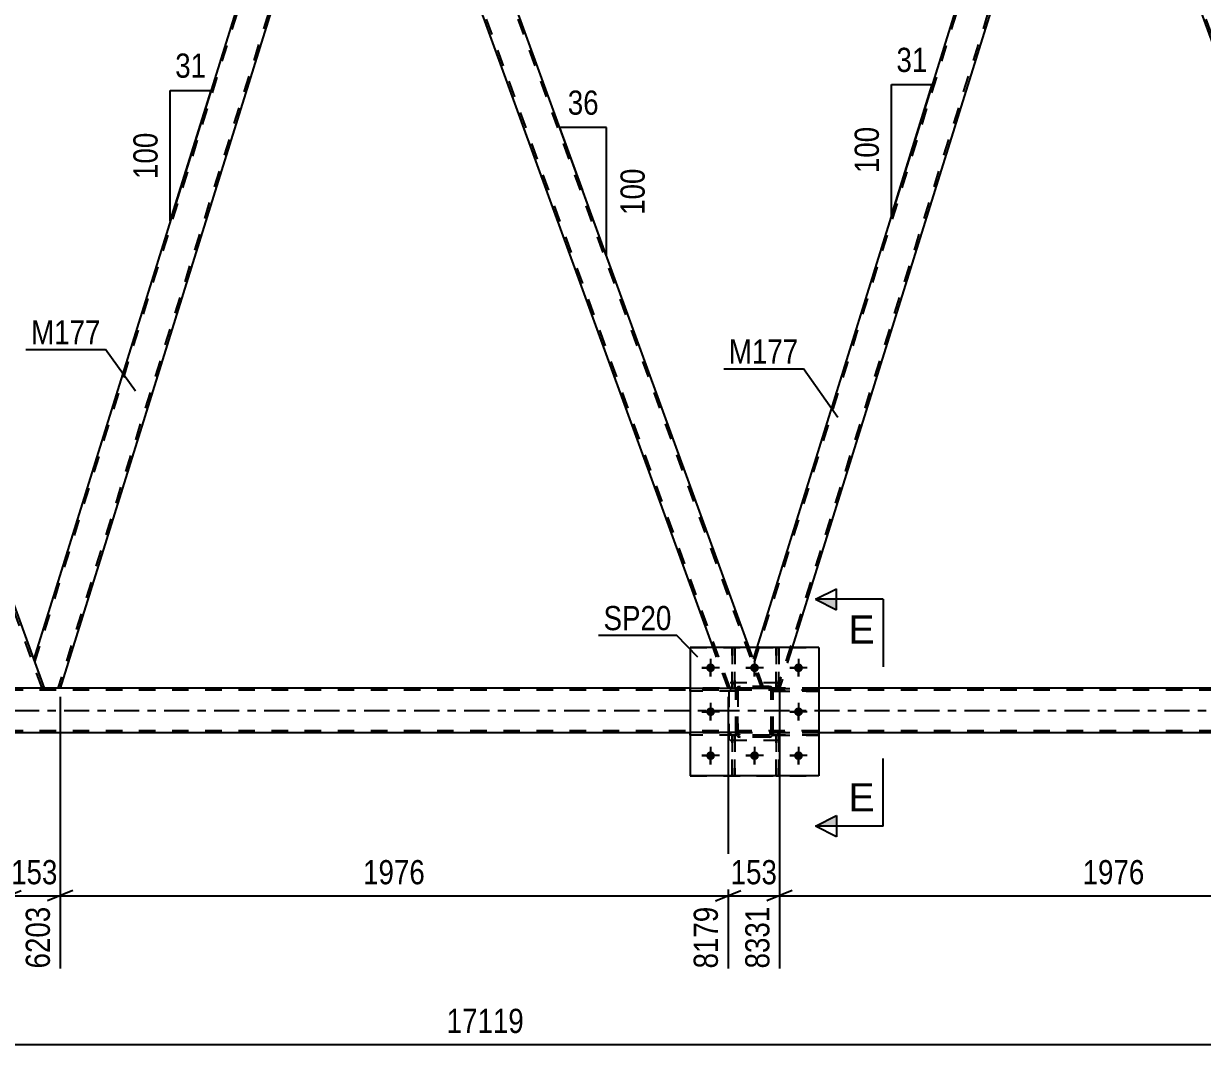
# Model space of a CAD drawing. Header units: millimetres. Extents: x -78 to 763, y -439 to 155.
# Drawn here: x 265.4 to 404.9, y -165.4 to -44.6 of the extents above; entities that cross this region are included whole.
import ezdxf

# ---------------------------------------------------------------- set-up
doc = ezdxf.new("R2010")
doc.units = ezdxf.units.MM
doc.linetypes.add('DXK_LINE_DOT2', pattern=[3.9198, 1.9599, -1.9599])
doc.linetypes.add('DXK_LINE_DOT3', pattern=[5.9187, 2.979, -0.9799, 0.9799, -0.9799])
doc.styles.add('Arial', font='ARIAL.TTF', dxfattribs={"height": 0.2})
doc.styles.add('Arial Narrow', font='ARIALN.TTF', dxfattribs={"height": 0.2})

# ---------------------------------------------------------------- blocks, each defined once
blk = doc.blocks.new('Part-800830732-2625 - 2550')
at = {"color": 7, "linetype": 'DXK_LINE_DOT2'}
for p, q in [((349.58, -128.77), (349.26, -128.77)), ((349.26, -128.77), (349.26, -133.6)), ((349.26, -129.37), (349.58, -129.37)), ((349.58, -133.6), (349.58, -128.77)), ((349.26, -133.6), (349.58, -133.6))]:
    blk.add_line(p, q, dxfattribs=at)
blk = doc.blocks.new('Part-800830732-2569 - 2550')
at = {"color": 7, "linetype": 'DXK_LINE_DOT2'}
for p, q in [((354.11, -128.76), (354.11, -128.44)), ((354.11, -128.44), (359.51, -128.44)), ((359.51, -128.76), (354.11, -128.76)), ((354.71, -128.76), (354.71, -128.44)), ((359.51, -128.44), (359.51, -128.76))]:
    blk.add_line(p, q, dxfattribs=at)
blk = doc.blocks.new('Part-800830732-2600 - 2550')
at = {"color": 7, "linetype": 'DXK_LINE_DOT2'}
for p, q in [((349.71, -123.48), (349.74, -123.3)), ((349.74, -123.3), (349.71, -123.48)), ((349.71, -128.52), (349.71, -123.48)), ((349.71, -123.48), (349.71, -123.48)), ((349.71, -128.52), (349.71, -123.48)), ((349.95, -123.48), (349.96, -123.39)), ((349.96, -123.39), (349.95, -123.48)), ((349.95, -128.52), (349.95, -123.48)), ((349.95, -123.48), (349.95, -123.48)), ((349.95, -123.48), (349.95, -128.52)), ((349.96, -123.39), (350.02, -123.31)), ((350.02, -123.31), (349.96, -123.39)), ((350, -123.04), (350.19, -123)), ((350.19, -123), (350, -123.04)), ((350.09, -123.26), (350.02, -123.31)), ((350.19, -123.24), (350.09, -123.26)), ((353.63, -123), (350.19, -123)), ((353.63, -123.24), (350.19, -123.24)), ((353.63, -123), (353.81, -123.04)), ((353.81, -123.04), (353.63, -123)), ((353.63, -123.24), (353.72, -123.26)), ((353.72, -123.26), (353.8, -123.31)), ((353.8, -123.31), (353.72, -123.26)), ((353.8, -123.31), (353.85, -123.39)), ((353.85, -123.39), (353.8, -123.31)), ((353.85, -123.39), (353.87, -123.48)), ((353.87, -123.48), (353.85, -123.39)), ((353.87, -128.52), (353.87, -123.48)), ((353.87, -123.48), (353.87, -123.48)), ((353.87, -128.52), (353.87, -123.48)), ((354.07, -123.3), (354.11, -123.48)), ((354.11, -123.48), (354.07, -123.3)), ((354.11, -128.52), (354.11, -123.48)), ((354.11, -123.48), (354.11, -123.48)), ((354.11, -128.52), (354.11, -123.48)), ((349.71, -128.52), (349.71, -128.52)), ((349.74, -128.71), (349.71, -128.52)), ((349.71, -128.52), (349.74, -128.71)), ((349.95, -128.52), (349.95, -128.52)), ((349.96, -128.62), (349.95, -128.52)), ((349.95, -128.52), (349.96, -128.62)), ((350.02, -128.69), (349.96, -128.62)), ((349.96, -128.62), (350.02, -128.69)), ((350.19, -129), (350, -128.97)), ((350, -128.97), (350.19, -129)), ((350.09, -128.75), (350.02, -128.69)), ((350.02, -128.69), (350.09, -128.75)), ((350.19, -128.76), (350.09, -128.75)), ((353.63, -128.76), (350.19, -128.76)), ((353.63, -129), (350.19, -129)), ((353.72, -128.75), (353.63, -128.76)), ((353.81, -128.97), (353.63, -129)), ((353.63, -129), (353.81, -128.97)), ((353.8, -128.69), (353.72, -128.75)), ((353.85, -128.62), (353.8, -128.69)), ((353.8, -128.69), (353.85, -128.62)), ((353.87, -128.52), (353.85, -128.62)), ((353.85, -128.62), (353.87, -128.52)), ((353.87, -128.52), (353.87, -128.52)), ((354.11, -128.52), (354.07, -128.71)), ((354.07, -128.71), (354.11, -128.52)), ((354.11, -128.52), (354.11, -128.52))]:
    blk.add_line(p, q, dxfattribs=at)
at = {"color": 7, "linetype": 'DXK_LINE_DOT3'}
blk.add_line((351.91, -126), (351.91, -126), dxfattribs=at)
at = {"color": 7, "linetype": 'DXK_LINE_DOT2'}
for centre, start, end in [((350.19, -123.48), 112.5, 157.5), ((350.19, -123.48), 112.5, 157.5), ((353.63, -123.48), 22.5, 67.5), ((353.63, -123.48), 22.5, 67.5), ((350.19, -128.52), 202.5, 247.5), ((350.19, -128.52), 202.5, 247.5), ((353.63, -128.52), 292.5, 337.5), ((353.63, -128.52), 292.5, 337.5)]:
    blk.add_arc(centre, 0.48, start, end, dxfattribs=at)
blk = doc.blocks.new('Bolt-800830732-2611 - 2550')
at = {"linetype": 'Continuous'}
for points in [[(347.23, -120.8, -1), (346.19, -120.8, -1)], [(352.43, -120.8, -1), (351.39, -120.8, -1)], [(357.63, -120.8, -1), (356.59, -120.8, -1)], [(347.23, -126, -1), (346.19, -126, -1)], [(357.63, -126, -1), (356.59, -126, -1)], [(347.23, -131.2, -1), (346.19, -131.2, -1)], [(352.43, -131.2, -1), (351.39, -131.2, -1)], [(357.63, -131.2, -1), (356.59, -131.2, -1)]]:
    blk.add_hatch(color=1, dxfattribs=at).paths.add_polyline_path(points)
at = {"color": 1, "linetype": 'Continuous'}
for p, q in [((346.71, -119.76), (346.71, -121.84)), ((351.91, -119.76), (351.91, -121.84)), ((357.11, -119.76), (357.11, -121.84)), ((347.75, -120.8), (345.67, -120.8)), ((352.95, -120.8), (350.87, -120.8)), ((358.15, -120.8), (356.07, -120.8)), ((346.71, -124.96), (346.71, -127.04)), ((357.11, -124.96), (357.11, -127.04)), ((347.75, -126), (345.67, -126)), ((358.15, -126), (356.07, -126)), ((346.71, -130.16), (346.71, -132.24)), ((351.91, -130.16), (351.91, -132.24)), ((357.11, -130.16), (357.11, -132.24)), ((347.75, -131.2), (345.67, -131.2)), ((352.95, -131.2), (350.87, -131.2)), ((358.15, -131.2), (356.07, -131.2))]:
    blk.add_line(p, q, dxfattribs=at)
blk = doc.blocks.new('Part-800830732-2566 - 2550')
at = {"color": 7, "linetype": 'DXK_LINE_DOT2'}
for p, q in [((354.46, -118.4), (354.46, -123.25)), ((354.78, -118.4), (354.46, -118.4)), ((354.78, -123.25), (354.78, -118.4)), ((354.46, -122.65), (354.78, -122.65)), ((354.46, -123.25), (354.78, -123.25))]:
    blk.add_line(p, q, dxfattribs=at)
blk = doc.blocks.new('Part-800830732-2567 - 2550')
at = {"color": 7, "linetype": 'DXK_LINE_DOT2'}
for p, q in [((349.71, -128.44), (344.31, -128.44)), ((344.31, -128.76), (344.31, -128.44)), ((349.71, -128.76), (344.31, -128.76)), ((349.11, -128.76), (349.11, -128.44)), ((349.71, -128.44), (349.71, -128.76))]:
    blk.add_line(p, q, dxfattribs=at)
blk = doc.blocks.new('Part-800830732-2568 - 2550')
at = {"color": 7, "linetype": 'DXK_LINE_DOT2'}
for p, q in [((349.71, -123.24), (344.31, -123.24)), ((344.31, -123.56), (344.31, -123.24)), ((349.71, -123.56), (344.31, -123.56)), ((349.11, -123.56), (349.11, -123.24)), ((349.71, -123.24), (349.71, -123.56))]:
    blk.add_line(p, q, dxfattribs=at)
blk = doc.blocks.new('Part-800830732-2570 - 2550')
at = {"color": 7, "linetype": 'DXK_LINE_DOT2'}
for p, q in [((349.71, -123.48), (349.74, -123.3)), ((349.74, -123.3), (349.71, -123.48)), ((349.71, -128.52), (349.71, -123.48)), ((349.71, -123.48), (349.71, -123.48)), ((349.71, -128.52), (349.71, -123.48)), ((349.95, -123.48), (349.96, -123.39)), ((349.96, -123.39), (349.95, -123.48)), ((349.95, -128.52), (349.95, -123.48)), ((349.95, -123.48), (349.95, -123.48)), ((349.95, -123.48), (349.95, -128.52)), ((349.96, -123.39), (350.02, -123.31)), ((350.02, -123.31), (349.96, -123.39)), ((350, -123.04), (350.19, -123)), ((350.19, -123), (350, -123.04)), ((350.09, -123.26), (350.02, -123.31)), ((350.19, -123.24), (350.09, -123.26)), ((353.63, -123), (350.19, -123)), ((353.63, -123.24), (350.19, -123.24)), ((353.63, -123), (353.81, -123.04)), ((353.81, -123.04), (353.63, -123)), ((353.63, -123.24), (353.72, -123.26)), ((353.72, -123.26), (353.8, -123.31)), ((353.8, -123.31), (353.72, -123.26)), ((353.8, -123.31), (353.85, -123.39)), ((353.85, -123.39), (353.8, -123.31)), ((353.85, -123.39), (353.87, -123.48)), ((353.87, -123.48), (353.85, -123.39)), ((353.87, -128.52), (353.87, -123.48)), ((353.87, -123.48), (353.87, -123.48)), ((353.87, -128.52), (353.87, -123.48)), ((354.07, -123.3), (354.11, -123.48)), ((354.11, -123.48), (354.07, -123.3)), ((354.11, -128.52), (354.11, -123.48)), ((354.11, -123.48), (354.11, -123.48)), ((354.11, -128.52), (354.11, -123.48)), ((349.71, -128.52), (349.71, -128.52)), ((349.74, -128.71), (349.71, -128.52)), ((349.71, -128.52), (349.74, -128.71)), ((349.95, -128.52), (349.95, -128.52)), ((349.96, -128.62), (349.95, -128.52)), ((349.95, -128.52), (349.96, -128.62)), ((350.02, -128.69), (349.96, -128.62)), ((349.96, -128.62), (350.02, -128.69)), ((350.19, -129), (350, -128.97)), ((350, -128.97), (350.19, -129)), ((350.09, -128.75), (350.02, -128.69)), ((350.02, -128.69), (350.09, -128.75)), ((350.19, -128.76), (350.09, -128.75)), ((353.63, -128.76), (350.19, -128.76)), ((353.63, -129), (350.19, -129)), ((353.72, -128.75), (353.63, -128.76)), ((353.81, -128.97), (353.63, -129)), ((353.63, -129), (353.81, -128.97)), ((353.8, -128.69), (353.72, -128.75)), ((353.85, -128.62), (353.8, -128.69)), ((353.8, -128.69), (353.85, -128.62)), ((353.87, -128.52), (353.85, -128.62)), ((353.85, -128.62), (353.87, -128.52)), ((353.87, -128.52), (353.87, -128.52)), ((354.11, -128.52), (354.07, -128.71)), ((354.07, -128.71), (354.11, -128.52)), ((354.11, -128.52), (354.11, -128.52))]:
    blk.add_line(p, q, dxfattribs=at)
at = {"color": 7, "linetype": 'DXK_LINE_DOT3'}
blk.add_line((351.91, -126), (351.91, -126), dxfattribs=at)
at = {"color": 7, "linetype": 'DXK_LINE_DOT2'}
for centre, start, end in [((350.19, -123.48), 112.5, 157.5), ((350.19, -123.48), 112.5, 157.5), ((353.63, -123.48), 22.5, 67.5), ((353.63, -123.48), 22.5, 67.5), ((350.19, -128.52), 202.5, 247.5), ((350.19, -128.52), 202.5, 247.5), ((353.63, -128.52), 292.5, 337.5), ((353.63, -128.52), 292.5, 337.5)]:
    blk.add_arc(centre, 0.48, start, end, dxfattribs=at)
blk = doc.blocks.new('Part-800830732-2571 - 2550')
at = {"color": 7, "linetype": 'DXK_LINE_DOT2'}
for p, q in [((354.91, -122.6), (348.91, -122.6)), ((348.91, -129.4), (348.91, -122.6)), ((354.91, -129.4), (354.91, -122.6)), ((354.91, -129.4), (348.91, -129.4))]:
    blk.add_line(p, q, dxfattribs=at)
blk = doc.blocks.new('Part-800830732-2644 - 2550')
at = {"color": 7, "linetype": 'DXK_LINE_DOT2'}
for p, q in [((354.78, -128.77), (354.46, -128.77)), ((354.46, -128.77), (354.46, -133.6)), ((354.46, -129.37), (354.78, -129.37)), ((354.78, -133.6), (354.78, -128.77)), ((354.46, -133.6), (354.78, -133.6))]:
    blk.add_line(p, q, dxfattribs=at)
blk = doc.blocks.new('Part-800830732-2597 - 2550')
at = {"color": 7, "linetype": 'DXK_LINE_DOT2'}
for p, q in [((349.26, -118.4), (349.26, -123.25)), ((349.58, -118.4), (349.26, -118.4)), ((349.58, -123.25), (349.58, -118.4)), ((349.26, -122.65), (349.58, -122.65)), ((349.26, -123.25), (349.58, -123.25))]:
    blk.add_line(p, q, dxfattribs=at)
blk = doc.blocks.new('Part-800830732-2598 - 2550')
at = {"color": 7, "linetype": 'DXK_LINE_DOT2'}
for p, q in [((354.11, -123.56), (354.11, -123.24)), ((354.11, -123.24), (359.51, -123.24)), ((359.51, -123.56), (354.11, -123.56)), ((354.71, -123.56), (354.71, -123.24)), ((359.51, -123.24), (359.51, -123.56))]:
    blk.add_line(p, q, dxfattribs=at)
blk = doc.blocks.new('Part-800830732-2599 - 2550')
at = {"color": 7, "linetype": 'DXK_LINE_DOT2'}
for p, q in [((354.91, -122.6), (348.91, -122.6)), ((348.91, -129.4), (348.91, -122.6)), ((354.91, -129.4), (354.91, -122.6)), ((354.91, -129.4), (348.91, -129.4))]:
    blk.add_line(p, q, dxfattribs=at)
blk = doc.blocks.new('Part-800830732-2606 - 2550')
at = {"color": 7, "linetype": 'DXK_LINE_DOT2'}
for p, q in [((354.46, -133.6), (354.46, -128.77)), ((354.46, -128.77), (354.78, -128.77)), ((354.46, -129.37), (354.78, -129.37)), ((354.78, -128.77), (354.78, -133.6)), ((354.78, -133.6), (354.46, -133.6))]:
    blk.add_line(p, q, dxfattribs=at)
blk = doc.blocks.new('Bolt-800830732-2610 - 2550')
at = {"color": 1, "linetype": 'Continuous'}
for p, q in [((346.71, -119.76), (346.71, -120.46)), ((351.91, -119.76), (351.91, -120.46)), ((357.11, -119.76), (357.11, -120.46)), ((345.67, -120.8), (346.36, -120.8)), ((346.71, -121.84), (346.71, -121.15)), ((347.75, -120.8), (347.05, -120.8)), ((350.87, -120.8), (351.56, -120.8)), ((351.91, -121.84), (351.91, -121.15)), ((352.95, -120.8), (352.25, -120.8)), ((356.07, -120.8), (356.76, -120.8)), ((357.11, -121.84), (357.11, -121.15)), ((358.15, -120.8), (357.45, -120.8)), ((346.71, -124.96), (346.71, -125.66)), ((357.11, -124.96), (357.11, -125.66)), ((345.67, -126), (346.36, -126)), ((346.71, -127.04), (346.71, -126.35)), ((347.75, -126), (347.05, -126)), ((356.07, -126), (356.76, -126)), ((357.11, -127.04), (357.11, -126.35)), ((358.15, -126), (357.45, -126)), ((346.71, -130.16), (346.71, -130.86)), ((351.91, -130.16), (351.91, -130.86)), ((357.11, -130.16), (357.11, -130.86)), ((345.67, -131.2), (346.36, -131.2)), ((346.71, -132.24), (346.71, -131.55)), ((347.75, -131.2), (347.05, -131.2)), ((350.87, -131.2), (351.56, -131.2)), ((351.91, -132.24), (351.91, -131.55)), ((352.95, -131.2), (352.25, -131.2)), ((356.07, -131.2), (356.76, -131.2)), ((357.11, -132.24), (357.11, -131.55)), ((358.15, -131.2), (357.45, -131.2))]:
    blk.add_line(p, q, dxfattribs=at)
blk = doc.blocks.new('Part-800830732-2614 - 2550')
at = {"color": 7, "linetype": 'DXK_LINE_DOT2'}
for p, q in [((349.26, -123.25), (349.26, -118.4)), ((349.26, -118.4), (349.58, -118.4)), ((349.58, -118.4), (349.58, -123.25)), ((349.26, -122.65), (349.58, -122.65)), ((349.58, -123.25), (349.26, -123.25))]:
    blk.add_line(p, q, dxfattribs=at)
blk = doc.blocks.new('Part-800830732-2682 - 2550')
at = {"color": 7, "linetype": 'DXK_LINE_DOT2'}
for p, q in [((349.71, -128.44), (344.31, -128.44)), ((344.31, -128.44), (344.31, -128.76)), ((349.71, -128.76), (344.31, -128.76)), ((349.11, -128.76), (349.11, -128.44)), ((349.71, -128.76), (349.71, -128.44))]:
    blk.add_line(p, q, dxfattribs=at)
blk = doc.blocks.new('Part-800830732-2685 - 2550')
at = {"color": 7, "linetype": 'DXK_LINE_DOT2'}
for p, q in [((349.71, -123.24), (344.31, -123.24)), ((344.31, -123.24), (344.31, -123.56)), ((349.71, -123.56), (344.31, -123.56)), ((349.11, -123.56), (349.11, -123.24)), ((349.71, -123.56), (349.71, -123.24))]:
    blk.add_line(p, q, dxfattribs=at)
blk = doc.blocks.new('Part-800830732-2688 - 2550')
at = {"color": 7, "linetype": 'DXK_LINE_DOT2'}
for p, q in [((359.51, -128.44), (354.11, -128.44)), ((354.11, -128.44), (354.11, -128.76)), ((354.11, -128.76), (359.51, -128.76)), ((354.71, -128.76), (354.71, -128.44)), ((359.51, -128.76), (359.51, -128.44))]:
    blk.add_line(p, q, dxfattribs=at)
blk = doc.blocks.new('Part-800830732-2691 - 2550')
at = {"color": 7, "linetype": 'DXK_LINE_DOT2'}
for p, q in [((359.51, -123.24), (354.11, -123.24)), ((354.11, -123.24), (354.11, -123.56)), ((354.11, -123.56), (359.51, -123.56)), ((354.71, -123.56), (354.71, -123.24)), ((359.51, -123.56), (359.51, -123.24))]:
    blk.add_line(p, q, dxfattribs=at)
blk = doc.blocks.new('Part-800830732-2708 - 2550')
at = {"color": 2, "linetype": 'Continuous'}
for p, q in [((389.78, -2), (393.53, -2)), ((394.04, -2), (393.53, -2)), ((436.89, -119.75), (394.04, -2)), ((433.9, -123.22), (391.33, -6.25))]:
    blk.add_line(p, q, dxfattribs=at)
at = {"color": 7, "linetype": 'DXK_LINE_DOT2'}
for p, q in [((391.33, -6.25), (389.78, -2)), ((434.16, -123.22), (390.04, -2)), ((437.9, -123.22), (393.78, -2)), ((438.16, -123.22), (436.89, -119.75)), ((438.16, -123.22), (433.9, -123.22))]:
    blk.add_line(p, q, dxfattribs=at)
blk = doc.blocks.new('Part-800830732-2723 - 2550')
at = {"color": 7, "linetype": 'DXK_LINE_DOT2'}
for p, q in [((351.9, -120.12), (388.71, -2)), ((391.19, -5.88), (354.62, -123.22)), ((352.18, -118.4), (351.76, -119.75)), ((356.37, -118.4), (354.87, -123.22)), ((353.02, -123.22), (351.76, -119.75)), ((354.87, -123.22), (353.02, -123.22))]:
    blk.add_line(p, q, dxfattribs=at)
at = {"color": 2, "linetype": 'Continuous'}
for p, q in [((388.46, -2), (352.18, -118.4)), ((389.78, -2), (388.46, -2)), ((389.78, -2), (391.33, -6.25)), ((391.33, -6.25), (356.37, -118.4))]:
    blk.add_line(p, q, dxfattribs=at)
blk = doc.blocks.new('Part-800830732-2748 - 2550')
at = {"color": 7, "linetype": 'DXK_LINE_DOT2'}
for p, q in [((354.46, -123.25), (354.46, -118.4)), ((354.46, -118.4), (354.78, -118.4)), ((354.78, -118.4), (354.78, -123.25)), ((354.46, -122.65), (354.78, -122.65)), ((354.78, -123.25), (354.46, -123.25))]:
    blk.add_line(p, q, dxfattribs=at)
blk = doc.blocks.new('Part-800830732-2753 - 2550')
at = {"color": 2, "linetype": 'Continuous'}
for p, q in [((359.51, -118.4), (344.31, -118.4)), ((344.31, -118.4), (344.31, -133.6)), ((359.51, -118.4), (359.51, -133.6)), ((359.51, -133.6), (344.31, -133.6))]:
    blk.add_line(p, q, dxfattribs=at)
blk = doc.blocks.new('Part-800830732-2768 - 2550')
at = {"color": 7, "linetype": 'DXK_LINE_DOT2'}
for p, q in [((629.89, -123.46), (21.62, -123.46)), ((359.51, -123.22), (344.31, -123.22)), ((629.89, -128.26), (21.62, -128.26)), ((359.51, -128.5), (344.31, -128.5))]:
    blk.add_line(p, q, dxfattribs=at)
at = {"color": 2, "linetype": 'Continuous'}
for p, q in [((344.31, -123.22), (189.24, -123.22)), ((514.57, -123.22), (359.51, -123.22)), ((344.31, -128.5), (189.24, -128.5)), ((514.57, -128.5), (359.51, -128.5))]:
    blk.add_line(p, q, dxfattribs=at)
at = {"color": 7, "linetype": 'DXK_LINE_DOT3'}
blk.add_line((21.62, -125.86), (629.89, -125.86), dxfattribs=at)
blk = doc.blocks.new('Part-800830732-2769 - 2550')
at = {"color": 7, "linetype": 'DXK_LINE_DOT2'}
for p, q in [((344.31, -118.4), (359.51, -118.4)), ((344.31, -118.4), (344.31, -133.6)), ((359.51, -118.4), (359.51, -133.6)), ((344.31, -133.6), (359.51, -133.6))]:
    blk.add_line(p, q, dxfattribs=at)
blk = doc.blocks.new('Part-800830732-2783 - 2550')
at = {"color": 2, "linetype": 'Continuous'}
for p, q in [((303.33, -2), (266.63, -119.75)), ((304.65, -2), (303.33, -2)), ((304.65, -2), (306.19, -6.25)), ((306.19, -6.25), (269.73, -123.22)), ((267.89, -123.22), (266.63, -119.75))]:
    blk.add_line(p, q, dxfattribs=at)
at = {"color": 7, "linetype": 'DXK_LINE_DOT2'}
for p, q in [((266.76, -120.12), (303.58, -2)), ((306.06, -5.88), (269.48, -123.22)), ((266.63, -119.75), (266.63, -119.75)), ((269.73, -123.22), (267.89, -123.22))]:
    blk.add_line(p, q, dxfattribs=at)
blk = doc.blocks.new('Part-800830732-2788 - 2550')
at = {"color": 2, "linetype": 'Continuous'}
for p, q in [((308.39, -2), (304.65, -2)), ((308.9, -2), (308.39, -2)), ((351.27, -118.4), (308.9, -2)), ((347.01, -118.4), (306.19, -6.25))]:
    blk.add_line(p, q, dxfattribs=at)
at = {"color": 7, "linetype": 'DXK_LINE_DOT2'}
for p, q in [((304.65, -2), (306.19, -6.25)), ((349.02, -123.22), (304.9, -2)), ((352.77, -123.22), (308.65, -2)), ((348.77, -123.22), (347.01, -118.4)), ((353.02, -123.22), (351.27, -118.4)), ((353.02, -123.22), (348.77, -123.22))]:
    blk.add_line(p, q, dxfattribs=at)
blk = doc.blocks.new('Part-800830732-2803 - 2550')
at = {"color": 2, "linetype": 'Continuous'}
for p, q in [((219.51, -2), (223.26, -2)), ((223.77, -2), (223.26, -2)), ((266.63, -119.75), (223.77, -2)), ((263.63, -123.22), (221.06, -6.25))]:
    blk.add_line(p, q, dxfattribs=at)
at = {"color": 7, "linetype": 'DXK_LINE_DOT2'}
for p, q in [((221.06, -6.25), (219.51, -2)), ((263.89, -123.22), (219.77, -2)), ((267.63, -123.22), (223.51, -2)), ((267.89, -123.22), (266.63, -119.75)), ((267.89, -123.22), (263.63, -123.22))]:
    blk.add_line(p, q, dxfattribs=at)
blk = doc.blocks.new('Part-800830732-2818 - 2550')
at = {"color": 7, "linetype": 'DXK_LINE_DOT2'}
for p, q in [((349.26, -133.6), (349.26, -128.77)), ((349.26, -128.77), (349.58, -128.77)), ((349.26, -129.37), (349.58, -129.37)), ((349.58, -128.77), (349.58, -133.6)), ((349.58, -133.6), (349.26, -133.6))]:
    blk.add_line(p, q, dxfattribs=at)
blk = doc.blocks.new('AngleDimension-800830732-13770 - 2550')
at = {"color": 7, "linetype": 'Continuous'}
for p, q in [((331.58, -64.31), (328.87, -56.85)), ((334.41, -56.85), (328.87, -56.85)), ((334.41, -72.07), (328.87, -56.85)), ((334.41, -72.07), (334.41, -56.85))]:
    blk.add_line(p, q, dxfattribs=at)
at = {"color": 0}
for points in [[(334.06, -55.95), (334.06, -51.75), (329.21, -51.75), (329.21, -55.95)], [(339.51, -61.12), (335.31, -61.12), (335.31, -67.8), (339.51, -67.8)]]:
    blk.add_wipeout(points, dxfattribs=at)
at = {"color": 3, "style": 'Arial Narrow'}
blk.add_text('36', height=2.863, dxfattribs=at).set_placement((329.81, -55.35))
blk.add_text('100', height=2.863, rotation=90.0002, dxfattribs=at).set_placement((338.91, -67.2))
blk = doc.blocks.new('StraightDimension-800830732-2984 - 2550')
at = {"color": 7, "linetype": 'Continuous'}
for p, q in [((263.63, -124.22), (263.63, -156.38)), ((269.73, -124.22), (269.73, -156.38)), ((262.13, -148.37), (265.13, -147.17)), ((263.63, -147.77), (269.73, -147.77)), ((271.23, -147.17), (268.23, -148.37))]:
    blk.add_line(p, q, dxfattribs=at)
at = {"color": 0}
blk.add_wipeout([(270.03, -147.02), (270.03, -142.82), (263.34, -142.82), (263.34, -147.02)], dxfattribs=at)
at = {"color": 0, "linetype": 'Continuous'}
blk.add_wipeout([(269.13, -148.47), (264.93, -148.47), (264.93, -156.98), (269.13, -156.98)], dxfattribs=at)
at = {"color": 3, "style": 'Arial Narrow'}
blk.add_text('153', height=2.863, dxfattribs=at).set_placement((263.94, -146.42))
at = {"color": 3, "linetype": 'Continuous', "style": 'Arial Narrow'}
blk.add_text('6203', height=2.863, rotation=90.0002, dxfattribs=at).set_placement((268.53, -156.38))
blk = doc.blocks.new('StraightDimension-800830732-3008 - 2550')
at = {"color": 7, "linetype": 'Continuous'}
for p, q in [((269.73, -124.22), (269.73, -156.38)), ((348.77, -124.22), (348.77, -156.38)), ((271.23, -147.17), (268.23, -148.37)), ((269.73, -147.77), (348.77, -147.77)), ((347.27, -148.37), (350.27, -147.17))]:
    blk.add_line(p, q, dxfattribs=at)
at = {"color": 0}
blk.add_wipeout([(313.51, -147.02), (313.51, -142.82), (304.99, -142.82), (304.99, -147.02)], dxfattribs=at)
at = {"color": 3, "style": 'Arial Narrow'}
blk.add_text('1976', height=2.863, dxfattribs=at).set_placement((305.59, -146.42))
at = {"color": 0, "linetype": 'Continuous'}
blk.add_wipeout([(348.17, -148.47), (343.97, -148.47), (343.97, -156.98), (348.17, -156.98)], dxfattribs=at)
at = {"color": 3, "linetype": 'Continuous', "style": 'Arial Narrow'}
blk.add_text('8179', height=2.863, rotation=90.0002, dxfattribs=at).set_placement((347.57, -156.38))
blk = doc.blocks.new('StraightDimension-800830732-3032 - 2550')
at = {"color": 7, "linetype": 'Continuous'}
for p, q in [((348.77, -124.22), (348.77, -156.38)), ((354.87, -124.22), (354.87, -156.38)), ((347.27, -148.37), (350.27, -147.17)), ((348.77, -147.77), (354.87, -147.77)), ((356.37, -147.17), (353.37, -148.37))]:
    blk.add_line(p, q, dxfattribs=at)
at = {"color": 0}
blk.add_wipeout([(355.16, -147.02), (355.16, -142.82), (348.48, -142.82), (348.48, -147.02)], dxfattribs=at)
at = {"color": 0, "linetype": 'Continuous'}
blk.add_wipeout([(354.27, -148.47), (350.07, -148.47), (350.07, -156.98), (354.27, -156.98)], dxfattribs=at)
at = {"color": 3, "style": 'Arial Narrow'}
blk.add_text('153', height=2.863, dxfattribs=at).set_placement((349.08, -146.42))
at = {"color": 3, "linetype": 'Continuous', "style": 'Arial Narrow'}
blk.add_text('8331', height=2.863, rotation=90.0002, dxfattribs=at).set_placement((353.67, -156.38))
blk = doc.blocks.new('StraightDimension-800830732-3056 - 2550')
at = {"color": 7, "linetype": 'Continuous'}
for p, q in [((354.87, -124.22), (354.87, -156.38)), ((433.9, -124.22), (433.9, -158.21)), ((356.37, -147.17), (353.37, -148.37)), ((354.87, -147.77), (433.9, -147.77)), ((432.4, -148.37), (435.4, -147.17))]:
    blk.add_line(p, q, dxfattribs=at)
at = {"color": 0}
blk.add_wipeout([(398.64, -147.02), (398.64, -142.82), (390.13, -142.82), (390.13, -147.02)], dxfattribs=at)
at = {"color": 3, "style": 'Arial Narrow'}
blk.add_text('1976', height=2.863, dxfattribs=at).set_placement((390.73, -146.42))
at = {"color": 0, "linetype": 'Continuous'}
blk.add_wipeout([(433.3, -148.47), (429.1, -148.47), (429.1, -158.81), (433.3, -158.81)], dxfattribs=at)
at = {"color": 3, "linetype": 'Continuous', "style": 'Arial Narrow'}
blk.add_text('10307', height=2.863, rotation=90.0002, dxfattribs=at).set_placement((432.7, -158.21))
blk = doc.blocks.new('StraightDimension-800830732-3249 - 2550')
at = {"color": 7, "linetype": 'Continuous'}
blk.add_line((-0.64, -165.37), (640.75, -165.37), dxfattribs=at)
at = {"color": 0}
blk.add_wipeout([(325.23, -164.62), (325.23, -160.42), (314.88, -160.42), (314.88, -164.62)], dxfattribs=at)
at = {"color": 3, "style": 'Arial Narrow'}
blk.add_text('17119', height=2.863, dxfattribs=at).set_placement((315.48, -164.02))
blk = doc.blocks.new('AngleDimension-800830732-13756 - 2550')
at = {"color": 7, "linetype": 'Continuous'}
for p, q in [((282.77, -52.47), (287.6, -52.47)), ((282.77, -67.94), (287.6, -52.47)), ((282.77, -67.94), (282.77, -52.47)), ((283.69, -65.01), (287.6, -52.47))]:
    blk.add_line(p, q, dxfattribs=at)
at = {"color": 0}
for points in [[(287.61, -51.57), (287.61, -47.37), (282.76, -47.37), (282.76, -51.57)], [(281.87, -56.86), (277.67, -56.86), (277.67, -63.55), (281.87, -63.55)]]:
    blk.add_wipeout(points, dxfattribs=at)
at = {"color": 3, "style": 'Arial Narrow'}
blk.add_text('31', height=2.863, dxfattribs=at).set_placement((283.36, -50.97))
blk.add_text('100', height=2.863, rotation=90.0002, dxfattribs=at).set_placement((281.27, -62.95))
blk = doc.blocks.new('AngleDimension-800830732-13784 - 2550')
at = {"color": 7, "linetype": 'Continuous'}
for p, q in [((368.12, -51.79), (372.94, -51.79)), ((368.12, -67.26), (372.94, -51.79)), ((368.12, -67.26), (368.12, -51.79)), ((370.15, -60.74), (372.94, -51.79))]:
    blk.add_line(p, q, dxfattribs=at)
at = {"color": 0}
for points in [[(372.96, -50.89), (372.96, -46.69), (368.1, -46.69), (368.1, -50.89)], [(367.22, -56.18), (363.02, -56.18), (363.02, -62.86), (367.22, -62.86)]]:
    blk.add_wipeout(points, dxfattribs=at)
at = {"color": 3, "style": 'Arial Narrow'}
blk.add_text('31', height=2.863, dxfattribs=at).set_placement((368.7, -50.29))
blk.add_text('100', height=2.863, rotation=90.0002, dxfattribs=at).set_placement((366.62, -62.26))
blk = doc.blocks.new('Mark-800830732-2719 - 2550')
at = {"color": 0}
blk.add_wipeout([(357.09, -84.81), (357.09, -81.81), (348.86, -81.81), (348.86, -84.81)], dxfattribs=at)
blk.add_wipeout([(357.09, -84.81), (357.09, -81.81), (348.86, -81.81), (348.86, -84.81)], dxfattribs=at)
at = {"color": 30, "linetype": 'Continuous'}
for p in [(348.26, -85.41), (361.78, -91.17)]:
    blk.add_line(p, (357.69, -85.41), dxfattribs=at)
at = {"color": 3, "style": 'Arial Narrow'}
blk.add_text('M177', height=2.863, dxfattribs=at).set_placement((348.86, -84.81))
blk = doc.blocks.new('Mark-800830732-2749 - 2550')
at = {"color": 0}
blk.add_wipeout([(342.07, -116.35), (342.07, -113.35), (334.04, -113.35), (334.04, -116.35)], dxfattribs=at)
blk.add_wipeout([(342.07, -116.35), (342.07, -113.35), (334.04, -113.35), (334.04, -116.35)], dxfattribs=at)
at = {"color": 30, "linetype": 'Continuous'}
for p in [(333.44, -116.95), (345.19, -119.53)]:
    blk.add_line(p, (342.67, -116.95), dxfattribs=at)
at = {"color": 3, "style": 'Arial Narrow'}
blk.add_text('SP20', height=2.863, dxfattribs=at).set_placement((334.04, -116.35))
blk = doc.blocks.new('Mark-800830732-2779 - 2550')
at = {"color": 0}
blk.add_wipeout([(274.52, -82.53), (274.52, -79.53), (266.3, -79.53), (266.3, -82.53)], dxfattribs=at)
blk.add_wipeout([(274.52, -82.53), (274.52, -79.53), (266.3, -79.53), (266.3, -82.53)], dxfattribs=at)
at = {"color": 30, "linetype": 'Continuous'}
for p in [(265.7, -83.13), (278.65, -88.08)]:
    blk.add_line(p, (275.12, -83.13), dxfattribs=at)
at = {"color": 3, "style": 'Arial Narrow'}
blk.add_text('M177', height=2.863, dxfattribs=at).set_placement((266.3, -82.53))
blk = doc.blocks.new('SectionMark-800830732-15928 - 2550')
at = {"linetype": 'Continuous'}
for points in [[(361.61, -112.69), (361.61, -113.94), (359.11, -112.69)], [(361.61, -138.3), (361.61, -139.55), (359.11, -139.55)]]:
    blk.add_hatch(color=6, dxfattribs=at).paths.add_polyline_path(points)
at = {"color": 6, "linetype": 'Continuous'}
for p, q in [((359.11, -112.69), (361.61, -111.44)), ((361.61, -113.94), (361.61, -111.44)), ((367.11, -112.69), (359.11, -112.69)), ((359.11, -112.69), (361.61, -113.94)), ((367.11, -112.69), (367.11, -120.69)), ((367.11, -139.55), (367.11, -131.55)), ((359.11, -139.55), (361.61, -138.3)), ((361.61, -138.3), (361.61, -140.8)), ((367.11, -139.55), (359.11, -139.55)), ((361.61, -140.8), (359.11, -139.55))]:
    blk.add_line(p, q, dxfattribs=at)
at = {"color": 0, "linetype": 'Continuous'}
for points in [[(366.11, -117.94), (366.11, -114.44), (363, -114.44), (363, -117.94)], [(366.11, -137.8), (366.11, -134.3), (363, -134.3), (363, -137.8)]]:
    blk.add_wipeout(points, dxfattribs=at)
at = {"color": 3, "linetype": 'Continuous', "style": 'Arial'}
for p in [(363, -117.94), (363, -137.8)]:
    blk.add_text('E', height=3.34, dxfattribs=at).set_placement(p)

msp = doc.modelspace()

# ---------------------------------------------------------------- block references
for name in ['Part-800830732-2803 - 2550', 'Part-800830732-2783 - 2550', 'Part-800830732-2788 - 2550', 'Part-800830732-2723 - 2550', 'Part-800830732-2708 - 2550', 'Part-800830732-2753 - 2550', 'Part-800830732-2769 - 2550', 'Part-800830732-2597 - 2550', 'Part-800830732-2614 - 2550', 'Part-800830732-2566 - 2550', 'Part-800830732-2748 - 2550', 'Bolt-800830732-2611 - 2550', 'Bolt-800830732-2610 - 2550', 'Part-800830732-2571 - 2550', 'Part-800830732-2599 - 2550', 'Part-800830732-2768 - 2550', 'Part-800830732-2568 - 2550', 'Part-800830732-2685 - 2550', 'Part-800830732-2600 - 2550', 'Part-800830732-2570 - 2550', 'Part-800830732-2598 - 2550', 'Part-800830732-2691 - 2550', 'Part-800830732-2567 - 2550', 'Part-800830732-2682 - 2550', 'Part-800830732-2625 - 2550', 'Part-800830732-2818 - 2550', 'Part-800830732-2569 - 2550', 'Part-800830732-2688 - 2550', 'Part-800830732-2644 - 2550', 'Part-800830732-2606 - 2550']:
    msp.add_blockref(name, (0, 0))

# ---------------------------------------------------------------- next in the draw order: block references
for name in ['AngleDimension-800830732-13770 - 2550', 'StraightDimension-800830732-2984 - 2550']:
    msp.add_blockref(name, (0, 0))

# ---------------------------------------------------------------- next in the draw order: block references
msp.add_blockref('StraightDimension-800830732-3008 - 2550', (0, 0))

# ---------------------------------------------------------------- next in the draw order: block references
msp.add_blockref('StraightDimension-800830732-3032 - 2550', (0, 0))

# ---------------------------------------------------------------- next in the draw order: block references
msp.add_blockref('StraightDimension-800830732-3056 - 2550', (0, 0))

# ---------------------------------------------------------------- next in the draw order: block references
msp.add_blockref('StraightDimension-800830732-3249 - 2550', (0, 0))

# ---------------------------------------------------------------- next in the draw order: block references
for name in ['AngleDimension-800830732-13756 - 2550', 'AngleDimension-800830732-13784 - 2550', 'Mark-800830732-2779 - 2550', 'Mark-800830732-2719 - 2550', 'SectionMark-800830732-15928 - 2550', 'Mark-800830732-2749 - 2550']:
    msp.add_blockref(name, (0, 0))

doc.saveas('drawing.dxf')
